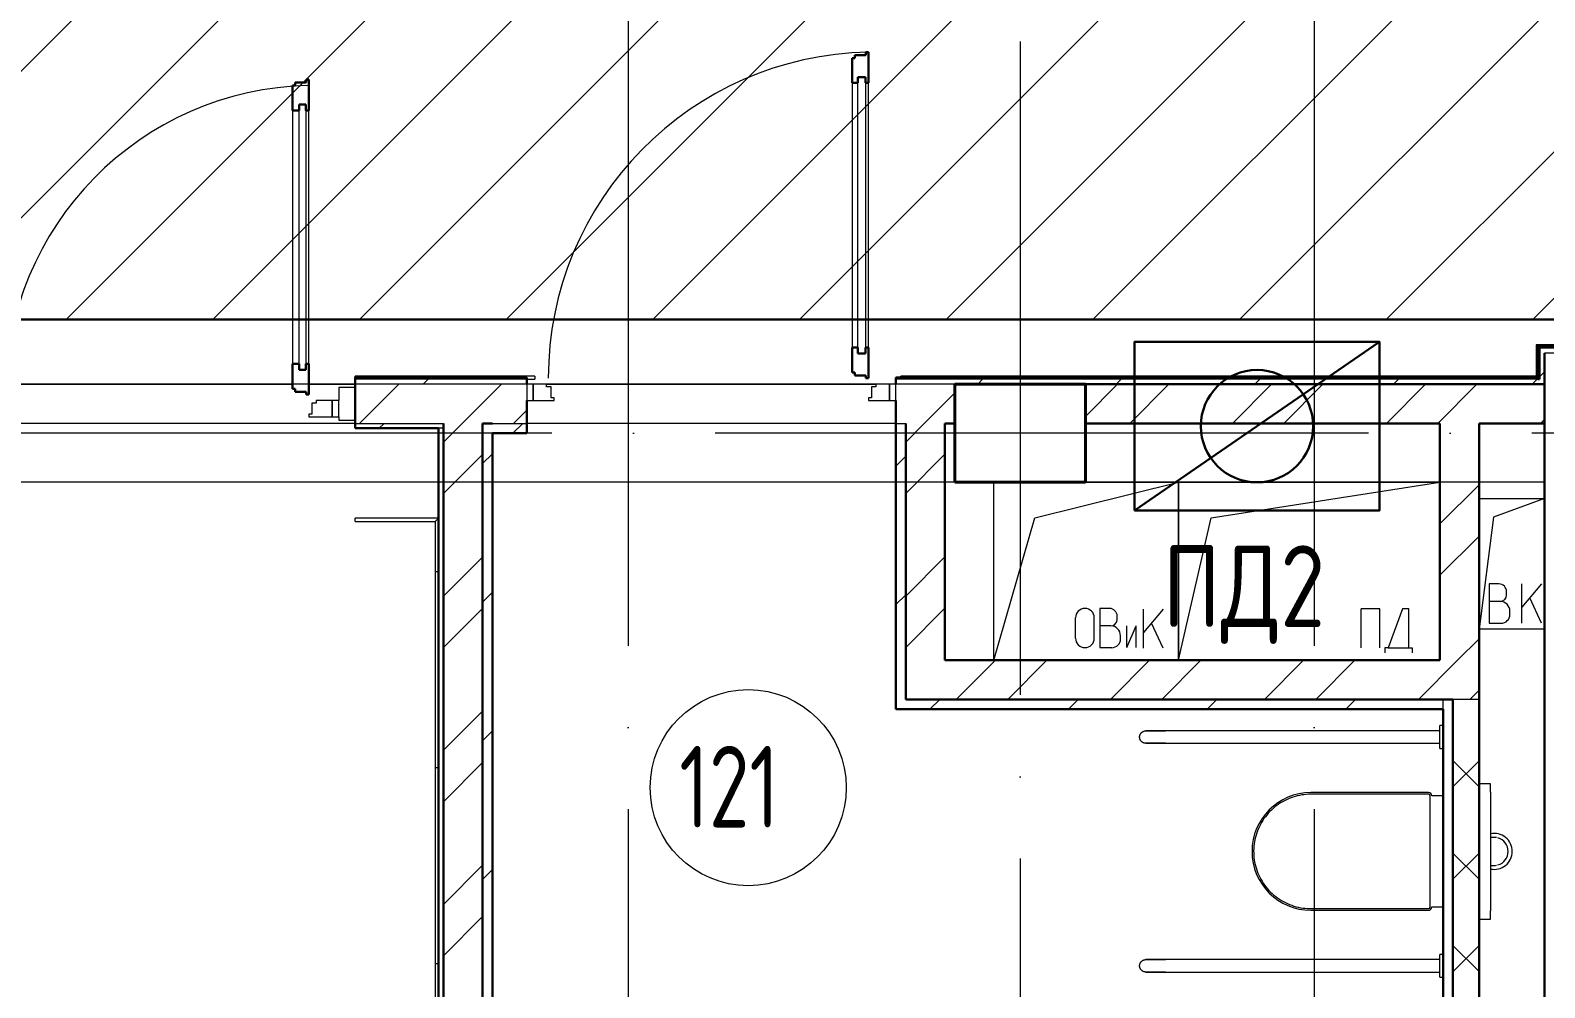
# Model space of a CAD drawing. Header units: millimetres. Extents: x -259809 to 472825, y -397243 to 31861.
# Drawn here: x -19685 to -15050, y -368379 to -365449 of the extents above; entities that cross this region are included whole.
import ezdxf

# ---------------------------------------------------------------- set-up
doc = ezdxf.new("R2010")
doc.units = ezdxf.units.MM
doc.linetypes.add('ADSK_Линия сетки', pattern=[25, 20, -2.5, 0, -2.5])
doc.linetypes.add('ADSK_Сверху', pattern=[450, 300, -150])
for name, color, linetype, lineweight in [('Витраж', 252, 'Continuous', 9), ('Двери', 252, 'Continuous', 9), ('Линии', 7, 'Continuous', 9), ('лс', 5, 'Continuous', 30), ('Марки помещений', 252, 'Continuous', 20), ('Несущие колонны', 252, 'Continuous', 18), ('Обобщенные модели', 252, 'Continuous', 18), ('Ограждение', 252, 'Continuous', 9), ('Оси', 252, 'Continuous', 9), ('Перекрытие', 252, 'Continuous', 18), ('Сантехника', 252, 'Continuous', 18), ('Стены внутренние', 252, 'Continuous', 18), ('Стены наружные', 252, 'Continuous', 18), ('Стены штриховка', 7, 'Continuous', 9)]:
    doc.layers.add(name, color=color, linetype=linetype, lineweight=lineweight)
doc.layers.add('Двери открывание', color=7, linetype='Continuous', lineweight=9, true_color=0xc0c0c0)
doc.layers.add('СОТ', color=7, linetype='Continuous')
doc.styles.add('GOST 2.304 type A', font='', dxfattribs={"height": 250})
doc.styles.add('GOST Common_3', font='', dxfattribs={"height": 3.5})
doc.styles.get('GOST 2.304 type A').set_extended_font_data('GOST 2.304 type A')
doc.styles.get('GOST Common_3').set_extended_font_data('GOST 2.304 type A')
pattern_1 = [(0, (-32119.8, 94.4), (0, 600), []), (90, (-32119.8, 94.4), (-600, 4e-14), [])]

# ---------------------------------------------------------------- blocks, each defined once
blk = doc.blocks.new('1 этаж')
at = {"layer": 'Ограждение', "true_color": 0x636466}
h = blk.add_hatch(dxfattribs=at)
h.set_pattern_fill('FP_25', color=251, style=0, pattern_type=2)
h.set_pattern_definition(pattern_1)
h.paths.add_polyline_path([(-15070.8, -13730.3), (-13040.8, -13730.3), (-13040.8, -13725.3), (-15075.8, -13725.3)])
h = blk.add_hatch(dxfattribs=at)
h.set_pattern_fill('FP_25', color=251, style=0, pattern_type=2)
h.set_pattern_definition(pattern_1)
h.paths.add_polyline_path([(-18140.8, -13830.3), (-18140.8, -13820.3), (-18690.8, -13820.3), (-18690.8, -13825.3), (-18165.8, -13825.3), (-18165.8, -13830.3)])
h = blk.add_hatch(dxfattribs=at)
h.set_pattern_fill('FP_25', color=251, style=0, pattern_type=2)
h.set_pattern_definition(pattern_1)
h.paths.add_polyline_path([(-15070.8, -13825.3), (-15075.8, -13820.3), (-17020.8, -13820.3), (-17020.8, -13825.3), (-15072.5, -13825.3)])
h = blk.add_hatch(dxfattribs=at)
h.set_pattern_fill('FP_25', color=251, style=0, pattern_type=2)
h.set_pattern_definition(pattern_1)
h.paths.add_polyline_path([(-18445.8, -17465.3), (-18435.8, -17455.3), (-18435.8, -14255.3), (-18445.8, -14265.3), (-18445.8, -17358)])
at = {"color": 251, "lineweight": 18, "true_color": 0x636466}
for p, q in [((-16735.8, -14690.3), (-16735.8, -14145.3)), ((-16610.8, -14254.5), (-16170.8, -14145.3)), ((-16455.8, -14145.3), (-16170.8, -14145.3)), ((-16170.8, -14145.3), (-16170.8, -14690.3)), ((-16170.8, -14690.3), (-16170.8, -14145.3)), ((-16170.8, -14145.3), (-15370.8, -14145.3)), ((-16070.8, -14254.5), (-15370.8, -14145.3)), ((-15250.8, -14195.3), (-15050.8, -14195.3)), ((-15050.8, -14195.3), (-15206.4, -14251.9)), ((-16735.8, -14690.3), (-16610.8, -14254.5)), ((-16170.8, -14690.3), (-16070.8, -14254.5)), ((-15206.4, -14251.9), (-15250.8, -14595.3)), ((-15189.9, -14456.7), (-15219.9, -14456.7)), ((-15219.9, -14456.7), (-15219.9, -14576.7)), ((-15059.9, -14456.7), (-15119.9, -14528.2)), ((-15119.9, -14576.7), (-15119.9, -14456.7)), ((-15166.5, -14490.1), (-15166.5, -14480.1)), ((-15059.9, -14576.7), (-15095.9, -14499.6)), ((-16381.7, -14531.6), (-16411.7, -14531.6)), ((-16411.7, -14531.6), (-16411.7, -14651.6)), ((-16358.3, -14565), (-16358.3, -14555)), ((-16217.5, -14533.7), (-16277.5, -14605.2)), ((-16277.5, -14653.7), (-16277.5, -14533.7)), ((-15554.1, -14532.7), (-15611.5, -14532.7)), ((-15611.5, -14652.7), (-15611.5, -14532.7)), ((-15554.1, -14652.7), (-15554.1, -14532.7)), ((-15485.2, -14532.7), (-15528.9, -14652.7)), ((-15465.6, -14532.7), (-15485.2, -14532.7)), ((-15465.6, -14652.7), (-15465.6, -14532.7)), ((-15186.5, -14510.1), (-15219.9, -14510.1)), ((-15156.5, -14550.1), (-15156.5, -14540.1)), ((-16485.9, -14622.9), (-16485.9, -14560.3)), ((-16428.5, -14622.9), (-16428.5, -14560.3)), ((-16378.3, -14585), (-16411.7, -14585)), ((-16329.2, -14651.6), (-16300.5, -14585)), ((-16329.2, -14651.6), (-16329.2, -14585)), ((-16300.5, -14651.6), (-16300.5, -14585)), ((-16217.5, -14653.7), (-16253.5, -14576.5)), ((-15050.8, -14595.3), (-15250.8, -14595.3)), ((-15219.9, -14576.7), (-15183.2, -14576.7)), ((-16348.3, -14625), (-16348.3, -14615)), ((-16411.7, -14651.6), (-16375, -14651.6)), ((-15538.9, -14652.7), (-15538.9, -14667.7)), ((-15528.9, -14652.7), (-15538.9, -14652.7)), ((-15528.9, -14652.7), (-15465.6, -14652.7)), ((-15465.6, -14652.7), (-15455.6, -14652.7)), ((-15455.6, -14652.7), (-15455.6, -14667.7))]:
    blk.add_line(p, q, dxfattribs=at)
for centre, radius, start, end in [((-15189.9, -14480.1), 23.3, 0, 90), ((-15186.5, -14490.1), 20, 270, 0), ((-16457.2, -14560.3), 28.7, 0, 180), ((-16381.7, -14555), 23.3, 0, 90), ((-15186.5, -14540.1), 30, 0, 90), ((-15183.2, -14550.1), 26.7, 270, 0), ((-16378.3, -14565), 20, 270, 0), ((-16378.3, -14615), 30, 0, 90), ((-16457.2, -14622.9), 28.7, 180, 0), ((-16375, -14625), 26.7, 270, 0)]:
    blk.add_arc(centre, radius, start, end, dxfattribs=at)
at = {"layer": 'Витраж', "color": 251, "lineweight": 18, "true_color": 0x636466}
for p, q in [((-18690.8, -13855.3), (-18740.8, -13855.3)), ((-18740.8, -13855.3), (-18740.8, -13895.3)), ((-18690.8, -13955.3), (-18690.8, -13855.3)), ((-18740.8, -13945.3), (-18740.8, -13955.3)), ((-18740.8, -13955.3), (-18690.8, -13955.3))]:
    blk.add_line(p, q, dxfattribs=at)
at = {"layer": 'Двери', "color": 251, "lineweight": 30, "true_color": 0x636466}
for p, q in [((-17127.8, -12838.3), (-17161.8, -12838.3)), ((-17161.8, -12838.3), (-17161.8, -12847.3)), ((-17119.8, -12829.3), (-17127.8, -12829.3)), ((-17127.8, -12829.3), (-17127.8, -12838.3)), ((-17119.8, -12923.3), (-17119.8, -12829.3)), ((-17161.8, -12847.3), (-17169.8, -12847.3)), ((-17169.8, -12847.3), (-17169.8, -12923.3)), ((-18874.8, -12931.3), (-18882.8, -12931.3)), ((-18882.8, -12931.3), (-18882.8, -13007.3)), ((-18840.8, -12922.3), (-18874.8, -12922.3)), ((-18874.8, -12922.3), (-18874.8, -12931.3)), ((-18832.8, -12913.3), (-18840.8, -12913.3)), ((-18840.8, -12913.3), (-18840.8, -12922.3)), ((-18832.8, -13007.3), (-18832.8, -12913.3)), ((-17169.8, -12923.3), (-17152.8, -12923.3)), ((-17152.8, -12923.3), (-17152.8, -12905.3)), ((-17152.8, -12905.3), (-17128.8, -12905.3)), ((-17128.8, -12905.3), (-17128.8, -12923.3)), ((-17128.8, -12923.3), (-17119.8, -12923.3)), ((-18882.8, -13007.3), (-18862.8, -13007.3)), ((-18862.8, -13007.3), (-18862.8, -12989.3)), ((-18862.8, -12989.3), (-18841.8, -12989.3)), ((-18841.8, -12989.3), (-18841.8, -13007.3)), ((-18841.8, -13007.3), (-18832.8, -13007.3)), ((-17169.8, -13733.3), (-17169.8, -13809.3)), ((-17169.8, -13733.3), (-17152.8, -13733.3)), ((-17152.8, -13733.3), (-17152.8, -13751.3)), ((-17152.8, -13751.3), (-17128.8, -13751.3)), ((-17128.8, -13733.3), (-17119.8, -13733.3)), ((-17128.8, -13751.3), (-17128.8, -13733.3)), ((-17119.8, -13827.3), (-17119.8, -13733.3)), ((-18882.8, -13783.3), (-18882.8, -13859.3)), ((-18882.8, -13783.3), (-18862.8, -13783.3)), ((-18862.8, -13783.3), (-18862.8, -13801.3)), ((-18862.8, -13801.3), (-18841.8, -13801.3)), ((-18841.8, -13783.3), (-18832.8, -13783.3)), ((-18841.8, -13801.3), (-18841.8, -13783.3)), ((-18832.8, -13877.3), (-18832.8, -13783.3)), ((-17169.8, -13809.3), (-17161.8, -13809.3)), ((-17161.8, -13809.3), (-17161.8, -13818.3)), ((-18882.8, -13859.3), (-18874.8, -13859.3)), ((-18874.8, -13859.3), (-18874.8, -13868.3)), ((-17161.8, -13818.3), (-17127.8, -13818.3)), ((-17127.8, -13818.3), (-17127.8, -13827.3)), ((-17127.8, -13827.3), (-17119.8, -13827.3)), ((-18874.8, -13868.3), (-18840.8, -13868.3)), ((-18840.8, -13868.3), (-18840.8, -13877.3)), ((-18840.8, -13877.3), (-18832.8, -13877.3))]:
    blk.add_line(p, q, dxfattribs=at)
at = {"layer": 'Двери', "color": 251, "true_color": 0x636466}
for p, q in [((-17169.8, -12923.3), (-17169.8, -13733.3)), ((-17152.8, -13751.3), (-17152.8, -12905.3)), ((-17152.8, -12905.3), (-17128.8, -12905.3)), ((-17128.8, -12905.3), (-17128.8, -13751.3)), ((-17119.8, -13733.3), (-17119.8, -12923.3)), ((-18882.8, -13007.3), (-18882.8, -13783.3)), ((-18862.8, -13801.3), (-18862.8, -12989.3)), ((-18862.8, -12989.3), (-18841.8, -12989.3)), ((-18841.8, -12989.3), (-18841.8, -13801.3)), ((-18832.8, -13783.3), (-18832.8, -13007.3)), ((-17128.8, -13751.3), (-17152.8, -13751.3)), ((-18841.8, -13801.3), (-18862.8, -13801.3)), ((-18165.8, -13845.3), (-18165.8, -13895.3)), ((-18145.8, -13845.3), (-18165.8, -13845.3)), ((-18145.8, -13895.3), (-18145.8, -13845.3)), ((-18104.8, -13845.3), (-18145.8, -13845.3)), ((-18145.8, -13845.3), (-18145.8, -13895.3)), ((-18104.8, -13853.3), (-18104.8, -13845.3)), ((-18090.8, -13853.3), (-18104.8, -13853.3)), ((-18090.8, -13887.3), (-18090.8, -13853.3)), ((-17096.8, -13853.3), (-17110.8, -13853.3)), ((-17110.8, -13853.3), (-17110.8, -13887.3)), ((-17096.8, -13845.3), (-17096.8, -13853.3)), ((-17055.8, -13845.3), (-17096.8, -13845.3)), ((-17035.8, -13845.3), (-17055.8, -13845.3)), ((-17055.8, -13845.3), (-17055.8, -13895.3)), ((-17055.8, -13895.3), (-17055.8, -13845.3)), ((-17035.8, -13895.3), (-17035.8, -13845.3)), ((-18809.8, -13903.3), (-18823.8, -13903.3)), ((-18823.8, -13903.3), (-18823.8, -13937.3)), ((-18809.8, -13895.3), (-18809.8, -13903.3)), ((-18760.8, -13895.3), (-18809.8, -13895.3)), ((-18740.8, -13895.3), (-18760.8, -13895.3)), ((-18760.8, -13895.3), (-18760.8, -13945.3)), ((-18760.8, -13945.3), (-18760.8, -13895.3)), ((-18740.8, -13945.3), (-18740.8, -13895.3)), ((-18165.8, -13895.3), (-18145.8, -13895.3)), ((-18145.8, -13895.3), (-18081.8, -13895.3)), ((-18081.8, -13887.3), (-18090.8, -13887.3)), ((-18081.8, -13895.3), (-18081.8, -13887.3)), ((-17110.8, -13887.3), (-17119.8, -13887.3)), ((-17119.8, -13887.3), (-17119.8, -13895.3)), ((-17119.8, -13895.3), (-17055.8, -13895.3)), ((-17055.8, -13895.3), (-17035.8, -13895.3)), ((-18823.8, -13937.3), (-18832.8, -13937.3)), ((-18832.8, -13937.3), (-18832.8, -13945.3)), ((-18832.8, -13945.3), (-18760.8, -13945.3)), ((-18760.8, -13945.3), (-18740.8, -13945.3))]:
    blk.add_line(p, q, dxfattribs=at)
at = {"layer": 'Двери открывание', "color": 251, "true_color": 0x636466}
for centre, radius, start in [((-17101.8, -13827.3), 998, 91.0334), ((-18814.8, -13877.3), 946, 91.0903)]:
    blk.add_arc(centre, radius, start, 180, dxfattribs=at)
at = {"layer": 'Линии', "color": 251, "linetype": 'ADSK_Сверху', "ltscale": 100, "true_color": 0x636466}
for p, q in [((-15050.8, -13845.3), (-48260.8, -13845.3)), ((-15050.8, -14145.3), (-48260.8, -14145.3))]:
    blk.add_line(p, q, dxfattribs=at)
at = {"layer": 'Марки помещений', "color": 251, "true_color": 0x636466}
blk.add_circle((-17487.8, -15080.1), 300, dxfattribs=at)
at = {"layer": 'Несущие колонны', "color": 251, "lineweight": 40, "true_color": 0x636466}
for p, q in [((-16855.8, -13845.3), (-16455.8, -13845.3)), ((-16855.8, -14145.3), (-16855.8, -13845.3)), ((-16455.8, -13845.3), (-16855.8, -13845.3)), ((-16455.8, -13845.3), (-16455.8, -14145.3)), ((-16455.8, -14145.3), (-16455.8, -13845.3)), ((-16855.8, -13965.3), (-16855.8, -14145.3)), ((-16455.8, -14145.3), (-16855.8, -14145.3)), ((-16855.8, -14145.3), (-16455.8, -14145.3))]:
    blk.add_line(p, q, dxfattribs=at)
at = {"layer": 'Несущие колонны', "color": 251, "true_color": 0x636466}
blk.add_line((-16855.8, -13845.3), (-16855.8, -13965.3), dxfattribs=at)
at = {"layer": 'Обобщенные модели', "color": 251, "true_color": 0x636466}
for p, q in [((-15370.8, -14906.3), (-16210.8, -14906.3)), ((-15370.8, -14960.3), (-15370.8, -14890.3)), ((-15360.8, -14890.3), (-15370.8, -14890.3)), ((-16210.8, -14944.3), (-15370.8, -14944.3)), ((-15370.8, -14960.3), (-15360.8, -14960.3)), ((-15370.8, -15606.3), (-16210.8, -15606.3)), ((-15370.8, -15660.3), (-15370.8, -15590.3)), ((-15360.8, -15590.3), (-15370.8, -15590.3)), ((-16210.8, -15644.3), (-15370.8, -15644.3)), ((-15370.8, -15660.3), (-15360.8, -15660.3))]:
    blk.add_line(p, q, dxfattribs=at)
at = {"layer": 'Обобщенные модели', "color": 251, "true_color": 0x636466, "flags": 128}
for points in [[(-16289.8, -14925.3), (-16289.8, -14924.6), (-16289.7, -14923.8), (-16289.7, -14923), (-16289.6, -14922.3), (-16289.4, -14921.5), (-16289.3, -14920.8), (-16289.1, -14920.1), (-16288.8, -14919.3), (-16288.6, -14918.6), (-16288.3, -14917.9), (-16288, -14917.2), (-16287.7, -14916.5), (-16287.3, -14915.9), (-16286.9, -14915.2), (-16286.5, -14914.6), (-16286, -14914), (-16285.6, -14913.4), (-16285.1, -14912.8), (-16284.6, -14912.2), (-16284, -14911.7), (-16283.5, -14911.2), (-16282.9, -14910.7), (-16282.3, -14910.2), (-16281.7, -14909.7), (-16281.1, -14909.3), (-16280.4, -14908.9), (-16279.8, -14908.6), (-16279.1, -14908.2), (-16278.4, -14907.9), (-16277.7, -14907.6), (-16277, -14907.3), (-16276.2, -14907.1), (-16275.5, -14906.9), (-16274.8, -14906.7), (-16274, -14906.6), (-16273.3, -14906.5), (-16272.5, -14906.4), (-16271.8, -14906.3), (-16271, -14906.3), (-16270.8, -14906.3)], [(-16270.8, -14944.3), (-16271.6, -14944.3), (-16272.3, -14944.3), (-16273.1, -14944.2), (-16273.8, -14944.1), (-16274.6, -14943.9), (-16275.3, -14943.8), (-16276.1, -14943.6), (-16276.8, -14943.3), (-16277.5, -14943.1), (-16278.2, -14942.8), (-16278.9, -14942.5), (-16279.6, -14942.2), (-16280.2, -14941.8), (-16280.9, -14941.4), (-16281.5, -14941), (-16282.1, -14940.6), (-16282.7, -14940.1), (-16283.3, -14939.6), (-16283.9, -14939.1), (-16284.4, -14938.6), (-16284.9, -14938), (-16285.4, -14937.4), (-16285.9, -14936.8), (-16286.4, -14936.2), (-16286.8, -14935.6), (-16287.2, -14934.9), (-16287.6, -14934.3), (-16287.9, -14933.6), (-16288.2, -14932.9), (-16288.5, -14932.2), (-16288.8, -14931.5), (-16289, -14930.8), (-16289.2, -14930), (-16289.4, -14929.3), (-16289.5, -14928.5), (-16289.6, -14927.8), (-16289.7, -14927), (-16289.8, -14926.3), (-16289.8, -14925.5), (-16289.8, -14925.3)], [(-16210.8, -14906.3), (-16213.2, -14906.3), (-16215.6, -14906.3), (-16218, -14906.3), (-16220.4, -14906.3), (-16222.7, -14906.3), (-16225.1, -14906.3), (-16227.4, -14906.3), (-16229.7, -14906.3), (-16231.9, -14906.3), (-16234.2, -14906.3), (-16236.4, -14906.3), (-16238.5, -14906.3), (-16240.6, -14906.3), (-16242.7, -14906.3), (-16244.7, -14906.3), (-16246.6, -14906.3), (-16248.5, -14906.3), (-16250.4, -14906.3), (-16252.1, -14906.3), (-16253.8, -14906.3), (-16255.5, -14906.3), (-16257, -14906.3), (-16258.5, -14906.3), (-16260, -14906.3), (-16261.3, -14906.3), (-16262.5, -14906.3), (-16263.7, -14906.3), (-16264.8, -14906.3), (-16265.8, -14906.3), (-16266.7, -14906.3), (-16267.5, -14906.3), (-16268.3, -14906.3), (-16268.9, -14906.3), (-16269.5, -14906.3), (-16269.9, -14906.3), (-16270.3, -14906.3), (-16270.6, -14906.3), (-16270.7, -14906.3), (-16270.8, -14906.3), (-16270.8, -14906.3)], [(-16270.8, -14906.3), (-16270.8, -14906.3), (-16270.6, -14906.3), (-16270.4, -14906.3), (-16270, -14906.3), (-16269.6, -14906.3), (-16269.1, -14906.3), (-16268.5, -14906.3), (-16267.8, -14906.3), (-16267, -14906.3), (-16266.1, -14906.3), (-16265.1, -14906.3), (-16264, -14906.3), (-16262.9, -14906.3), (-16261.6, -14906.3), (-16260.3, -14906.3), (-16258.9, -14906.3), (-16257.5, -14906.3), (-16255.9, -14906.3), (-16254.3, -14906.3), (-16252.6, -14906.3), (-16250.8, -14906.3), (-16249, -14906.3), (-16247.2, -14906.3), (-16245.2, -14906.3), (-16243.2, -14906.3), (-16241.2, -14906.3), (-16239.1, -14906.3), (-16236.9, -14906.3), (-16234.8, -14906.3), (-16232.5, -14906.3), (-16230.3, -14906.3), (-16228, -14906.3), (-16225.7, -14906.3), (-16223.4, -14906.3), (-16221, -14906.3), (-16218.6, -14906.3), (-16216.2, -14906.3), (-16213.8, -14906.3), (-16211.4, -14906.3), (-16210.8, -14906.3)], [(-16210.8, -14944.3), (-16213.2, -14944.3), (-16215.6, -14944.3), (-16218, -14944.3), (-16220.4, -14944.3), (-16222.7, -14944.3), (-16225.1, -14944.3), (-16227.4, -14944.3), (-16229.7, -14944.3), (-16231.9, -14944.3), (-16234.2, -14944.3), (-16236.4, -14944.3), (-16238.5, -14944.3), (-16240.6, -14944.3), (-16242.7, -14944.3), (-16244.7, -14944.3), (-16246.6, -14944.3), (-16248.5, -14944.3), (-16250.4, -14944.3), (-16252.1, -14944.3), (-16253.8, -14944.3), (-16255.5, -14944.3), (-16257, -14944.3), (-16258.5, -14944.3), (-16260, -14944.3), (-16261.3, -14944.3), (-16262.5, -14944.3), (-16263.7, -14944.3), (-16264.8, -14944.3), (-16265.8, -14944.3), (-16266.7, -14944.3), (-16267.5, -14944.3), (-16268.3, -14944.3), (-16268.9, -14944.3), (-16269.5, -14944.3), (-16269.9, -14944.3), (-16270.3, -14944.3), (-16270.6, -14944.3), (-16270.7, -14944.3), (-16270.8, -14944.3), (-16270.8, -14944.3)], [(-16270.8, -14944.3), (-16270.8, -14944.3), (-16270.6, -14944.3), (-16270.4, -14944.3), (-16270, -14944.3), (-16269.6, -14944.3), (-16269.1, -14944.3), (-16268.5, -14944.3), (-16267.8, -14944.3), (-16267, -14944.3), (-16266.1, -14944.3), (-16265.1, -14944.3), (-16264, -14944.3), (-16262.9, -14944.3), (-16261.6, -14944.3), (-16260.3, -14944.3), (-16258.9, -14944.3), (-16257.5, -14944.3), (-16255.9, -14944.3), (-16254.3, -14944.3), (-16252.6, -14944.3), (-16250.8, -14944.3), (-16249, -14944.3), (-16247.2, -14944.3), (-16245.2, -14944.3), (-16243.2, -14944.3), (-16241.2, -14944.3), (-16239.1, -14944.3), (-16236.9, -14944.3), (-16234.8, -14944.3), (-16232.5, -14944.3), (-16230.3, -14944.3), (-16228, -14944.3), (-16225.7, -14944.3), (-16223.4, -14944.3), (-16221, -14944.3), (-16218.6, -14944.3), (-16216.2, -14944.3), (-16213.8, -14944.3), (-16211.4, -14944.3), (-16210.8, -14944.3)], [(-16289.8, -15625.3), (-16289.8, -15624.6), (-16289.7, -15623.8), (-16289.7, -15623), (-16289.6, -15622.3), (-16289.4, -15621.5), (-16289.3, -15620.8), (-16289.1, -15620.1), (-16288.8, -15619.3), (-16288.6, -15618.6), (-16288.3, -15617.9), (-16288, -15617.2), (-16287.7, -15616.5), (-16287.3, -15615.9), (-16286.9, -15615.2), (-16286.5, -15614.6), (-16286, -15614), (-16285.6, -15613.4), (-16285.1, -15612.8), (-16284.6, -15612.2), (-16284, -15611.7), (-16283.5, -15611.2), (-16282.9, -15610.7), (-16282.3, -15610.2), (-16281.7, -15609.7), (-16281.1, -15609.3), (-16280.4, -15608.9), (-16279.8, -15608.6), (-16279.1, -15608.2), (-16278.4, -15607.9), (-16277.7, -15607.6), (-16277, -15607.3), (-16276.2, -15607.1), (-16275.5, -15606.9), (-16274.8, -15606.7), (-16274, -15606.6), (-16273.3, -15606.5), (-16272.5, -15606.4), (-16271.8, -15606.3), (-16271, -15606.3), (-16270.8, -15606.3)], [(-16210.8, -15606.3), (-16213.2, -15606.3), (-16215.6, -15606.3), (-16218, -15606.3), (-16220.4, -15606.3), (-16222.7, -15606.3), (-16225.1, -15606.3), (-16227.4, -15606.3), (-16229.7, -15606.3), (-16231.9, -15606.3), (-16234.2, -15606.3), (-16236.4, -15606.3), (-16238.5, -15606.3), (-16240.6, -15606.3), (-16242.7, -15606.3), (-16244.7, -15606.3), (-16246.6, -15606.3), (-16248.5, -15606.3), (-16250.4, -15606.3), (-16252.1, -15606.3), (-16253.8, -15606.3), (-16255.5, -15606.3), (-16257, -15606.3), (-16258.5, -15606.3), (-16260, -15606.3), (-16261.3, -15606.3), (-16262.5, -15606.3), (-16263.7, -15606.3), (-16264.8, -15606.3), (-16265.8, -15606.3), (-16266.7, -15606.3), (-16267.5, -15606.3), (-16268.3, -15606.3), (-16268.9, -15606.3), (-16269.5, -15606.3), (-16269.9, -15606.3), (-16270.3, -15606.3), (-16270.6, -15606.3), (-16270.7, -15606.3), (-16270.8, -15606.3), (-16270.8, -15606.3)], [(-16270.8, -15606.3), (-16270.8, -15606.3), (-16270.6, -15606.3), (-16270.4, -15606.3), (-16270, -15606.3), (-16269.6, -15606.3), (-16269.1, -15606.3), (-16268.5, -15606.3), (-16267.8, -15606.3), (-16267, -15606.3), (-16266.1, -15606.3), (-16265.1, -15606.3), (-16264, -15606.3), (-16262.9, -15606.3), (-16261.6, -15606.3), (-16260.3, -15606.3), (-16258.9, -15606.3), (-16257.5, -15606.3), (-16255.9, -15606.3), (-16254.3, -15606.3), (-16252.6, -15606.3), (-16250.8, -15606.3), (-16249, -15606.3), (-16247.2, -15606.3), (-16245.2, -15606.3), (-16243.2, -15606.3), (-16241.2, -15606.3), (-16239.1, -15606.3), (-16236.9, -15606.3), (-16234.8, -15606.3), (-16232.5, -15606.3), (-16230.3, -15606.3), (-16228, -15606.3), (-16225.7, -15606.3), (-16223.4, -15606.3), (-16221, -15606.3), (-16218.6, -15606.3), (-16216.2, -15606.3), (-16213.8, -15606.3), (-16211.4, -15606.3), (-16210.8, -15606.3)], [(-16270.8, -15644.3), (-16271.6, -15644.3), (-16272.3, -15644.3), (-16273.1, -15644.2), (-16273.8, -15644.1), (-16274.6, -15643.9), (-16275.3, -15643.8), (-16276.1, -15643.6), (-16276.8, -15643.3), (-16277.5, -15643.1), (-16278.2, -15642.8), (-16278.9, -15642.5), (-16279.6, -15642.2), (-16280.2, -15641.8), (-16280.9, -15641.4), (-16281.5, -15641), (-16282.1, -15640.6), (-16282.7, -15640.1), (-16283.3, -15639.6), (-16283.9, -15639.1), (-16284.4, -15638.6), (-16284.9, -15638), (-16285.4, -15637.4), (-16285.9, -15636.8), (-16286.4, -15636.2), (-16286.8, -15635.6), (-16287.2, -15634.9), (-16287.6, -15634.3), (-16287.9, -15633.6), (-16288.2, -15632.9), (-16288.5, -15632.2), (-16288.8, -15631.5), (-16289, -15630.8), (-16289.2, -15630), (-16289.4, -15629.3), (-16289.5, -15628.5), (-16289.6, -15627.8), (-16289.7, -15627), (-16289.8, -15626.3), (-16289.8, -15625.5), (-16289.8, -15625.3)], [(-16210.8, -15644.3), (-16213.2, -15644.3), (-16215.6, -15644.3), (-16218, -15644.3), (-16220.4, -15644.3), (-16222.7, -15644.3), (-16225.1, -15644.3), (-16227.4, -15644.3), (-16229.7, -15644.3), (-16231.9, -15644.3), (-16234.2, -15644.3), (-16236.4, -15644.3), (-16238.5, -15644.3), (-16240.6, -15644.3), (-16242.7, -15644.3), (-16244.7, -15644.3), (-16246.6, -15644.3), (-16248.5, -15644.3), (-16250.4, -15644.3), (-16252.1, -15644.3), (-16253.8, -15644.3), (-16255.5, -15644.3), (-16257, -15644.3), (-16258.5, -15644.3), (-16260, -15644.3), (-16261.3, -15644.3), (-16262.5, -15644.3), (-16263.7, -15644.3), (-16264.8, -15644.3), (-16265.8, -15644.3), (-16266.7, -15644.3), (-16267.5, -15644.3), (-16268.3, -15644.3), (-16268.9, -15644.3), (-16269.5, -15644.3), (-16269.9, -15644.3), (-16270.3, -15644.3), (-16270.6, -15644.3), (-16270.7, -15644.3), (-16270.8, -15644.3), (-16270.8, -15644.3)], [(-16270.8, -15644.3), (-16270.8, -15644.3), (-16270.6, -15644.3), (-16270.4, -15644.3), (-16270, -15644.3), (-16269.6, -15644.3), (-16269.1, -15644.3), (-16268.5, -15644.3), (-16267.8, -15644.3), (-16267, -15644.3), (-16266.1, -15644.3), (-16265.1, -15644.3), (-16264, -15644.3), (-16262.9, -15644.3), (-16261.6, -15644.3), (-16260.3, -15644.3), (-16258.9, -15644.3), (-16257.5, -15644.3), (-16255.9, -15644.3), (-16254.3, -15644.3), (-16252.6, -15644.3), (-16250.8, -15644.3), (-16249, -15644.3), (-16247.2, -15644.3), (-16245.2, -15644.3), (-16243.2, -15644.3), (-16241.2, -15644.3), (-16239.1, -15644.3), (-16236.9, -15644.3), (-16234.8, -15644.3), (-16232.5, -15644.3), (-16230.3, -15644.3), (-16228, -15644.3), (-16225.7, -15644.3), (-16223.4, -15644.3), (-16221, -15644.3), (-16218.6, -15644.3), (-16216.2, -15644.3), (-16213.8, -15644.3), (-16211.4, -15644.3), (-16210.8, -15644.3)]]:
    blk.add_lwpolyline(points, dxfattribs=at)
at = {"layer": 'Ограждение', "color": 251, "true_color": 0x636466}
for p, q in [((-13040.8, -13725.3), (-15075.8, -13725.3)), ((-15075.8, -13725.3), (-15070.8, -13730.3)), ((-15075.8, -13725.3), (-15075.8, -13820.3)), ((-18690.8, -13825.3), (-18690.8, -13820.3)), ((-18140.8, -13820.3), (-18690.8, -13820.3)), ((-18165.8, -13830.3), (-18140.8, -13830.3)), ((-18140.8, -13820.3), (-18140.8, -13830.3)), ((-17020.8, -13825.3), (-17020.8, -13820.3)), ((-15075.8, -13820.3), (-17020.8, -13820.3)), ((-15075.8, -13820.3), (-15070.8, -13825.3)), ((-18690.8, -14265.3), (-18690.8, -14255.3)), ((-18435.8, -14255.3), (-18690.8, -14255.3)), ((-18690.8, -14265.3), (-18445.8, -14265.3)), ((-18435.8, -14255.3), (-18445.8, -14265.3)), ((-18445.8, -14265.3), (-18445.8, -17465.3))]:
    blk.add_line(p, q, dxfattribs=at)
at = {"layer": 'Оси', "color": 251, "linetype": 'ADSK_Линия сетки', "ltscale": 100, "true_color": 0x636466}
for p, q in [((-16655.8, 32205.3), (-16655.8, -33771.4)), ((-17855.8, -2645.3), (-17855.8, -33771.4)), ((-15755.8, -2645.3), (-15755.8, -32501.4)), ((4411.5, -13995.3), (-72528.1, -13995.3))]:
    blk.add_line(p, q, dxfattribs=at)
at = {"layer": 'Перекрытие', "color": 251, "ltscale": 100, "true_color": 0x636466}
for p, q in [((-15250.8, -14195.3), (-15050.8, -14195.3)), ((-15050.8, -14595.3), (-15250.8, -14595.3))]:
    blk.add_line(p, q, dxfattribs=at)
at = {"layer": 'Сантехника', "color": 251, "true_color": 0x636466}
for p, q in [((-15405.8, -15095.3), (-15765.8, -15095.3)), ((-15405.8, -15100.3), (-15765.8, -15100.3)), ((-15400.8, -15445.3), (-15400.8, -15105.3)), ((-15360.8, -15105.3), (-15395.8, -15105.3)), ((-15765.8, -15450.3), (-15405.8, -15450.3)), ((-15765.8, -15455.3), (-15405.8, -15455.3)), ((-15395.8, -15445.3), (-15360.8, -15445.3))]:
    blk.add_line(p, q, dxfattribs=at)
at = {"layer": 'Сантехника', "color": 251, "lineweight": 9, "true_color": 0x636466}
for p, q in [((-15215.8, -15068.6), (-15250.8, -15068.6)), ((-15215.8, -15093.6), (-15215.8, -15068.6)), ((-15215.8, -15093.6), (-15215.8, -15457.1)), ((-15250.8, -15482.1), (-15215.8, -15482.1)), ((-15215.8, -15482.1), (-15215.8, -15457.1))]:
    blk.add_line(p, q, dxfattribs=at)
at = {"layer": 'Сантехника', "color": 251, "true_color": 0x636466, "flags": 128}
for points in [[(-15765.8, -15100.3), (-15772.8, -15100.5), (-15779.8, -15100.9), (-15786.8, -15101.6), (-15793.7, -15102.5), (-15800.6, -15103.8), (-15807.4, -15105.3), (-15814.2, -15107.1), (-15820.9, -15109.2), (-15827.4, -15111.5), (-15833.9, -15114.1), (-15840.3, -15117), (-15846.6, -15120.1), (-15852.8, -15123.4), (-15858.8, -15127), (-15864.6, -15130.9), (-15870.3, -15134.9), (-15875.8, -15139.2), (-15881.2, -15143.7), (-15886.4, -15148.5), (-15891.3, -15153.4), (-15896.1, -15158.5), (-15900.7, -15163.8), (-15905, -15169.3), (-15909.2, -15174.9), (-15913.1, -15180.8), (-15916.7, -15186.7), (-15920.1, -15192.8), (-15923.3, -15199.1), (-15926.2, -15205.4), (-15928.9, -15211.9), (-15931.3, -15218.5), (-15933.5, -15225.1), (-15935.3, -15231.9), (-15936.9, -15238.7), (-15938.3, -15245.6), (-15939.3, -15252.5), (-15940.1, -15259.4), (-15940.6, -15266.4), (-15940.8, -15273.4), (-15940.7, -15280.4), (-15940.4, -15287.4), (-15939.8, -15294.4), (-15938.9, -15301.3), (-15937.7, -15308.2), (-15936.2, -15315.1), (-15934.5, -15321.9), (-15932.5, -15328.6), (-15930.2, -15335.2), (-15927.7, -15341.7), (-15924.9, -15348.1), (-15921.9, -15354.4), (-15918.6, -15360.6), (-15915.1, -15366.7), (-15911.3, -15372.6), (-15907.3, -15378.3), (-15903.1, -15383.9), (-15898.6, -15389.3), (-15893.9, -15394.5), (-15889.1, -15399.5), (-15884, -15404.4), (-15878.8, -15409), (-15873.3, -15413.4), (-15867.7, -15417.6), (-15861.9, -15421.5), (-15856, -15425.3), (-15849.9, -15428.8), (-15843.7, -15432), (-15837.4, -15435), (-15831, -15437.7), (-15824.4, -15440.2), (-15817.8, -15442.4), (-15811.1, -15444.4), (-15804.3, -15446), (-15797.4, -15447.4), (-15790.5, -15448.6), (-15783.5, -15449.4), (-15776.6, -15450), (-15769.6, -15450.3), (-15765.8, -15450.3)], [(-15400.8, -15105.3), (-15400.8, -15105.1), (-15400.8, -15104.9), (-15400.8, -15104.7), (-15400.9, -15104.5), (-15400.9, -15104.3), (-15400.9, -15104.1), (-15401, -15103.9), (-15401.1, -15103.7), (-15401.1, -15103.6), (-15401.2, -15103.4), (-15401.3, -15103.2), (-15401.4, -15103), (-15401.5, -15102.8), (-15401.6, -15102.7), (-15401.7, -15102.5), (-15401.8, -15102.3), (-15401.9, -15102.2), (-15402, -15102), (-15402.2, -15101.9), (-15402.3, -15101.7), (-15402.5, -15101.6), (-15402.6, -15101.5), (-15402.8, -15101.3), (-15402.9, -15101.2), (-15403.1, -15101.1), (-15403.3, -15101), (-15403.4, -15100.9), (-15403.6, -15100.8), (-15403.8, -15100.7), (-15404, -15100.7), (-15404.2, -15100.6), (-15404.4, -15100.5), (-15404.6, -15100.5), (-15404.8, -15100.4), (-15405, -15100.4), (-15405.1, -15100.4), (-15405.3, -15100.3), (-15405.5, -15100.3), (-15405.7, -15100.3), (-15405.8, -15100.3)], [(-15405.8, -15450.3), (-15405.6, -15450.3), (-15405.4, -15450.3), (-15405.2, -15450.3), (-15405, -15450.2), (-15404.8, -15450.2), (-15404.6, -15450.2), (-15404.4, -15450.1), (-15404.2, -15450.1), (-15404, -15450), (-15403.9, -15449.9), (-15403.7, -15449.8), (-15403.5, -15449.7), (-15403.3, -15449.7), (-15403.1, -15449.5), (-15403, -15449.4), (-15402.8, -15449.3), (-15402.7, -15449.2), (-15402.5, -15449.1), (-15402.4, -15448.9), (-15402.2, -15448.8), (-15402.1, -15448.7), (-15401.9, -15448.5), (-15401.8, -15448.3), (-15401.7, -15448.2), (-15401.6, -15448), (-15401.5, -15447.8), (-15401.4, -15447.7), (-15401.3, -15447.5), (-15401.2, -15447.3), (-15401.1, -15447.1), (-15401.1, -15446.9), (-15401, -15446.7), (-15401, -15446.6), (-15400.9, -15446.4), (-15400.9, -15446.2), (-15400.8, -15446), (-15400.8, -15445.8), (-15400.8, -15445.6), (-15400.8, -15445.4), (-15400.8, -15445.3)]]:
    blk.add_lwpolyline(points, dxfattribs=at)
at = {"layer": 'Сантехника', "color": 251, "lineweight": 9, "true_color": 0x636466, "flags": 128}
for points in [[(-15204.4, -15232.6), (-15204.4, -15232.6), (-15204.5, -15232.6), (-15204.7, -15232.6), (-15204.9, -15232.6), (-15205.3, -15232.6), (-15205.6, -15232.6), (-15206.1, -15232.6), (-15206.6, -15232.6), (-15207.2, -15232.6), (-15207.9, -15232.6), (-15208.6, -15232.6), (-15209.4, -15232.6), (-15210.3, -15232.6), (-15211.2, -15232.6), (-15212.2, -15232.6), (-15213.3, -15232.6), (-15214.4, -15232.6), (-15215.5, -15232.6)], [(-15214.7, -15318), (-15213.6, -15318), (-15212.5, -15318), (-15211.5, -15318), (-15210.5, -15318), (-15209.7, -15318), (-15208.8, -15318), (-15208.1, -15318), (-15207.4, -15318), (-15206.8, -15318), (-15206.2, -15318), (-15205.8, -15318), (-15205.4, -15318), (-15205, -15318), (-15204.7, -15318), (-15204.5, -15318), (-15204.4, -15318), (-15204.4, -15318), (-15204.4, -15318)]]:
    blk.add_lwpolyline(points, dxfattribs=at)
at = {"layer": 'Сантехника', "color": 251, "true_color": 0x636466}
for centre, radius, start, end in [((-15765.8, -15275.3), 180, 90, 270), ((-15765.8, -15275.3), 175, 90, 90.9078), ((-15765.8, -15275.3), 175, 90, 90.9078), ((-15405.8, -15105.3), 10, 0, 90), ((-15405.8, -15105.3), 5, 60, 90), ((-15405.8, -15105.3), 5, 60, 90), ((-15405.8, -15105.3), 5, 60, 75), ((-15405.8, -15105.3), 5, 0, 30), ((-15405.8, -15105.3), 5, 0, 30), ((-15405.8, -15105.3), 5, 0, 30), ((-15765.8, -15275.3), 175, 269.0922, 270), ((-15765.8, -15275.3), 175, 269.0922, 270), ((-15405.8, -15445.3), 10, 270, 0), ((-15405.8, -15445.3), 5, 270, 300), ((-15405.8, -15445.3), 5, 270, 300), ((-15405.8, -15445.3), 5, 285, 300), ((-15405.8, -15445.3), 5, 330, 0), ((-15405.8, -15445.3), 5, 330, 0), ((-15405.8, -15445.3), 5, 330, 0)]:
    blk.add_arc(centre, radius, start, end, dxfattribs=at)
at = {"layer": 'Сантехника', "color": 251, "lineweight": 9, "true_color": 0x636466}
for radius, start, end in [(55, 0, 102.0258), (42.7, 92.2417, 94.1976), (42.7, 87.9172, 90), (42.7, 80.8699, 90), (42.7, 0, 75), (55, 257.9742, 0), (42.7, 285, 0), (42.7, 267.2428, 279.4986), (42.7, 270, 272.5338)]:
    blk.add_arc((-15204.4, -15275.3), radius, start, end, dxfattribs=at)
at = {"layer": 'Стены внутренние', "color": 251, "true_color": 0x636466}
blk.add_line((-13040.8, -13750.3), (-15050.8, -13750.3), dxfattribs=at)
at = {"layer": 'Стены внутренние', "color": 251, "lineweight": 30, "true_color": 0x636466}
blk.add_line((-15050.8, -13965.3), (-15050.8, -17045.3), dxfattribs=at)
at = {"layer": 'Стены наружные', "color": 251, "lineweight": 30, "true_color": 0x636466}
for p, q in [((-13025.8, -13730.3), (-15070.8, -13730.3)), ((-15070.8, -13730.3), (-15070.8, -13825.3)), ((-15065.8, -13735.3), (-15065.8, -13830.3)), ((-15050.8, -13965.3), (-15050.8, -13750.3)), ((-18690.8, -13825.3), (-18690.8, -13980.3)), ((-18165.8, -13825.3), (-18690.8, -13825.3)), ((-18165.8, -13845.3), (-18165.8, -13825.3)), ((-17035.8, -13825.3), (-17035.8, -13845.3)), ((-15070.8, -13825.3), (-17035.8, -13825.3)), ((-16855.8, -13845.3), (-15050.8, -13845.3)), ((-16455.8, -13845.3), (-16455.8, -13965.3)), ((-15065.8, -13830.3), (-15070.8, -13830.3)), ((-18165.8, -13995.3), (-18165.8, -13895.3)), ((-17035.8, -13895.3), (-17035.8, -14840.3)), ((-18690.8, -13980.3), (-18435.8, -13980.3)), ((-18435.8, -13980.3), (-18435.8, -17180.3)), ((-18420.8, -13965.3), (-18420.8, -17165.3)), ((-18300.8, -13965.3), (-18270.8, -13965.3)), ((-18300.8, -16865.3), (-18300.8, -13965.3)), ((-18270.8, -16835.3), (-18270.8, -13995.3)), ((-18270.8, -13995.3), (-18165.8, -13995.3)), ((-17005.8, -13965.3), (-17005.8, -14810.3)), ((-16885.8, -13965.3), (-16855.8, -13965.3)), ((-16885.8, -14690.3), (-16885.8, -13965.3)), ((-16455.8, -13965.3), (-15370.8, -13965.3)), ((-15370.8, -13965.3), (-15370.8, -14690.3)), ((-15250.8, -13965.3), (-15050.8, -13965.3)), ((-15250.8, -16945.3), (-15250.8, -13965.3)), ((-15370.8, -14690.3), (-16885.8, -14690.3)), ((-17005.8, -14810.3), (-15330.8, -14810.3)), ((-15330.8, -14810.3), (-15330.8, -16865.3)), ((-17035.8, -14840.3), (-15360.8, -14840.3)), ((-15360.8, -14840.3), (-15360.8, -16835.3))]:
    blk.add_line(p, q, dxfattribs=at)
at = {"layer": 'Стены наружные', "color": 251, "linetype": 'Continuous', "lineweight": 9, "true_color": 0x636466}
for p, q in [((-15070.8, -13757.1), (-15065.8, -13752.1)), ((-15065.8, -13822.8), (-15050.8, -13807.8)), ((-18679.5, -13830.3), (-18674.5, -13825.3)), ((-18677.5, -13965.3), (-18557.5, -13845.3)), ((-18608.8, -13830.3), (-18603.8, -13825.3)), ((-18538.1, -13830.3), (-18533.1, -13825.3)), ((-18482.4, -13845.3), (-18467.4, -13830.3)), ((-18467.4, -13830.3), (-18462.4, -13825.3)), ((-18396.7, -13830.3), (-18391.7, -13825.3)), ((-18363.2, -13965.3), (-18243.2, -13845.3)), ((-18326, -13830.3), (-18321, -13825.3)), ((-18255.3, -13830.3), (-18250.3, -13825.3)), ((-18184.5, -13830.3), (-18179.5, -13825.3)), ((-16982.5, -13830.3), (-16977.5, -13825.3)), ((-16911.8, -13830.3), (-16906.8, -13825.3)), ((-16841, -13830.3), (-16836, -13825.3)), ((-16785.3, -13845.3), (-16770.3, -13830.3)), ((-16770.3, -13830.3), (-16765.3, -13825.3)), ((-16699.6, -13830.3), (-16694.6, -13825.3)), ((-16628.9, -13830.3), (-16623.9, -13825.3)), ((-16558.2, -13830.3), (-16553.2, -13825.3)), ((-16487.5, -13830.3), (-16482.5, -13825.3)), ((-16455.8, -13943.8), (-16357.4, -13845.3)), ((-16416.8, -13830.3), (-16411.8, -13825.3)), ((-16361.1, -13845.3), (-16346.1, -13830.3)), ((-16346.1, -13830.3), (-16341.1, -13825.3)), ((-16320.2, -13965.3), (-16200.2, -13845.3)), ((-16275.4, -13830.3), (-16270.4, -13825.3)), ((-16204.6, -13830.3), (-16199.6, -13825.3)), ((-16133.9, -13830.3), (-16128.9, -13825.3)), ((-16063.2, -13830.3), (-16058.2, -13825.3)), ((-16005.9, -13965.3), (-15885.9, -13845.3)), ((-15992.5, -13830.3), (-15987.5, -13825.3)), ((-15936.8, -13845.3), (-15921.8, -13830.3)), ((-15921.8, -13830.3), (-15916.8, -13825.3)), ((-15851.1, -13830.3), (-15846.1, -13825.3)), ((-15848.7, -13965.3), (-15728.7, -13845.3)), ((-15780.4, -13830.3), (-15775.4, -13825.3)), ((-15709.7, -13830.3), (-15704.7, -13825.3)), ((-15639, -13830.3), (-15634, -13825.3)), ((-15568.3, -13830.3), (-15563.3, -13825.3)), ((-15534.4, -13965.3), (-15414.4, -13845.3)), ((-15512.5, -13845.3), (-15497.5, -13830.3)), ((-15497.5, -13830.3), (-15492.5, -13825.3)), ((-15426.8, -13830.3), (-15421.8, -13825.3)), ((-15377.3, -13965.3), (-15257.3, -13845.3)), ((-15356.1, -13830.3), (-15351.1, -13825.3)), ((-15285.4, -13830.3), (-15280.4, -13825.3)), ((-15214.7, -13830.3), (-15209.7, -13825.3)), ((-15144, -13830.3), (-15139, -13825.3)), ((-15088.3, -13845.3), (-15073.3, -13830.3)), ((-15073.3, -13830.3), (-15070.8, -13827.8)), ((-15070.8, -13827.8), (-15065.8, -13822.8)), ((-16948.8, -13965.3), (-16855.8, -13872.3)), ((-18206.1, -13965.3), (-18165.8, -13925.1)), ((-18617.4, -13980.3), (-18602.4, -13965.3)), ((-18420.8, -14022.9), (-18363.2, -13965.3)), ((-18208.1, -13995.3), (-18178.1, -13965.3)), ((-17005.8, -14022.3), (-16948.8, -13965.3)), ((-15063, -13965.3), (-15050.8, -13953.1)), ((-18420.8, -14180.1), (-18300.8, -14060.1)), ((-18300.8, -14088), (-18270.8, -14058)), ((-17035.8, -14095.8), (-17005.8, -14065.8)), ((-17005.8, -14179.4), (-16885.8, -14059.4)), ((-15370.8, -14273.1), (-15250.8, -14153.1)), ((-15370.8, -14430.3), (-15250.8, -14310.3)), ((-18420.8, -14494.4), (-18300.8, -14374.4)), ((-17005.8, -14493.8), (-16885.8, -14373.8)), ((-18300.8, -14512.3), (-18270.8, -14482.3)), ((-17035.8, -14520), (-17005.8, -14490)), ((-18420.8, -14651.5), (-18300.8, -14531.5)), ((-17005.8, -14650.9), (-16885.8, -14530.9)), ((-15316.5, -14690.3), (-15250.8, -14624.6)), ((-16850.9, -14810.3), (-16730.9, -14690.3)), ((-16693.7, -14810.3), (-16573.7, -14690.3)), ((-16379.4, -14810.3), (-16259.4, -14690.3)), ((-16222.3, -14810.3), (-16102.3, -14690.3)), ((-15908, -14810.3), (-15788, -14690.3)), ((-15750.8, -14810.3), (-15630.8, -14690.3)), ((-15436.5, -14810.3), (-15316.5, -14690.3)), ((-15279.4, -14810.3), (-15250.8, -14781.8)), ((-16931.8, -14840.3), (-16901.8, -14810.3)), ((-16507.5, -14840.3), (-16477.5, -14810.3)), ((-16083.3, -14840.3), (-16053.3, -14810.3)), ((-15659, -14840.3), (-15629, -14810.3)), ((-18420.8, -14965.8), (-18300.8, -14845.8)), ((-18300.8, -14936.5), (-18270.8, -14906.5)), ((-18420.8, -15123), (-18300.8, -15003)), ((-15250.8, -15077.5), (-15330.8, -14997.5)), ((-15330.8, -15077.8), (-15250.8, -14997.8)), ((-15250.8, -15360.4), (-15330.8, -15280.4)), ((-15330.8, -15360.6), (-15250.8, -15280.6)), ((-18420.8, -15437.3), (-18300.8, -15317.3)), ((-18300.8, -15360.8), (-18270.8, -15330.8)), ((-18420.8, -15594.4), (-18300.8, -15474.4)), ((-15250.8, -15643.2), (-15330.8, -15563.2)), ((-15330.8, -15643.5), (-15250.8, -15563.5))]:
    blk.add_line(p, q, dxfattribs=at)
at = {"layer": 'Стены наружные', "color": 251, "true_color": 0x636466}
for p, q in [((-20098.8, -13845.3), (-18882.8, -13845.3)), ((-18832.8, -13845.3), (-18690.8, -13845.3)), ((-18104.8, -13845.3), (-17096.8, -13845.3)), ((-16855.8, -13965.3), (-16855.8, -13845.3)), ((-18690.8, -13965.3), (-22290.8, -13965.3)), ((-17035.8, -13965.3), (-18165.8, -13965.3))]:
    blk.add_line(p, q, dxfattribs=at)
at = {"layer": 'Стены штриховка', "color": 251, "true_color": 0x636466}
for p, q in [((-13025.8, -13735.3), (-15065.8, -13735.3)), ((-18165.8, -13830.3), (-18690.8, -13830.3)), ((-18165.8, -13845.3), (-18690.8, -13845.3)), ((-15070.8, -13830.3), (-17035.8, -13830.3)), ((-16855.8, -13845.3), (-17035.8, -13845.3)), ((-18690.8, -13965.3), (-18420.8, -13965.3)), ((-18420.8, -13980.3), (-18435.8, -13980.3)), ((-18270.8, -13965.3), (-18165.8, -13965.3)), ((-17035.8, -13965.3), (-17005.8, -13965.3)), ((-15360.8, -14840.3), (-15360.8, -14810.3)), ((-15250.8, -14810.3), (-15330.8, -14810.3))]:
    blk.add_line(p, q, dxfattribs=at)
at = {"layer": 'Марки помещений', "color": 251, "true_color": 0x636466, "style": 'GOST Common_3', "width": 0.9}
blk.add_text('121', height=250, dxfattribs=at).set_placement((-17698.8, -15202.3))
blk = doc.blocks.new('Клапан')
at = {"layer": 'лс', "color": 1, "lineweight": 30}
blk.add_line((-375.1, -257.8), (375.1, 257.8), dxfattribs=at)
blk.add_lwpolyline([(-375.1, -257.8), (375.1, -257.8), (375.1, 257.8), (-375.1, 257.8)], close=True, dxfattribs=at)
blk.add_circle((0, 0), 171.9, dxfattribs=at)

msp = doc.modelspace()

# ---------------------------------------------------------------- hatches: boundary and pattern name
at = {"layer": 'лс', "lineweight": 5}
h = msp.add_hatch(dxfattribs=at)
h.set_pattern_fill('ANSI31', color=4, scale=100)
h.set_pattern_definition([(45, (7e-12, 55557.13), (-224.5064, 224.5064), [])])
h.paths.add_polyline_path([(-29281.7, -366334.3), (-4405.2, -366334.3), (-4405.2, -364593), (-5981.9, -364593), (-5981.9, -364588.7), (-8829.6, -364588.7), (-8829.6, -364591.6), (-30595.5, -364591.6), (-30595.5, -358232.4), (-32731.9, -358232.4), (-32731.9, -364572.7), (-40514.3, -364572.7), (-40514.3, -366445.8), (-39730, -366445.8), (-39730, -369715.4), (-34251.2, -369715.4), (-34251.2, -372621.1), (-29281.7, -372621.1)])
edge = h.paths.add_edge_path(flags=16)
edge.add_ellipse((-39267.7, -365126.6), major_axis=(911.9, 0), ratio=0.29514, start_angle=0, end_angle=360)
h.paths.add_polyline_path([(-39746.2, -365398.8), (-38817.6, -365398.8), (-38817.6, -364890.3), (-39746.2, -364890.3)], flags=16)

# ---------------------------------------------------------------- linework, layer by layer
at = {"layer": 'лс', "color": 4, "lineweight": 30}
msp.add_lwpolyline([(-40514.3, -364572.7), (-32731.9, -364572.7), (-32731.9, -358232.4), (-30595.5, -358232.4), (-30595.5, -364591.6), (-8829.6, -364591.6), (-8829.6, -364588.7), (-5981.9, -364588.7), (-5981.9, -364593), (-4405.2, -364593), (-4405.2, -366334.3), (-29281.7, -366334.3), (-29281.7, -372621.1), (-34251.2, -372621.1), (-34251.2, -369715.4), (-39730, -369715.4), (-39730, -366445.8), (-40514.3, -366445.8)], close=True, dxfattribs=at)

# ---------------------------------------------------------------- block references
msp.add_blockref('1 этаж', (0, -352686.9))
at = {"layer": 'лс', "color": 1, "lineweight": 30}
msp.add_blockref('Клапан', (-15930.5, -366660.6), dxfattribs=at)

# ---------------------------------------------------------------- texts
at = {"layer": 'СОТ', "color": 1, "insert": (-15970.7, -367176.4), "char_height": 250, "width": 1872.196, "attachment_point": 5, "style": 'GOST 2.304 type A'}
msp.add_mtext('ПД2', dxfattribs=at)

doc.saveas('drawing.dxf')
